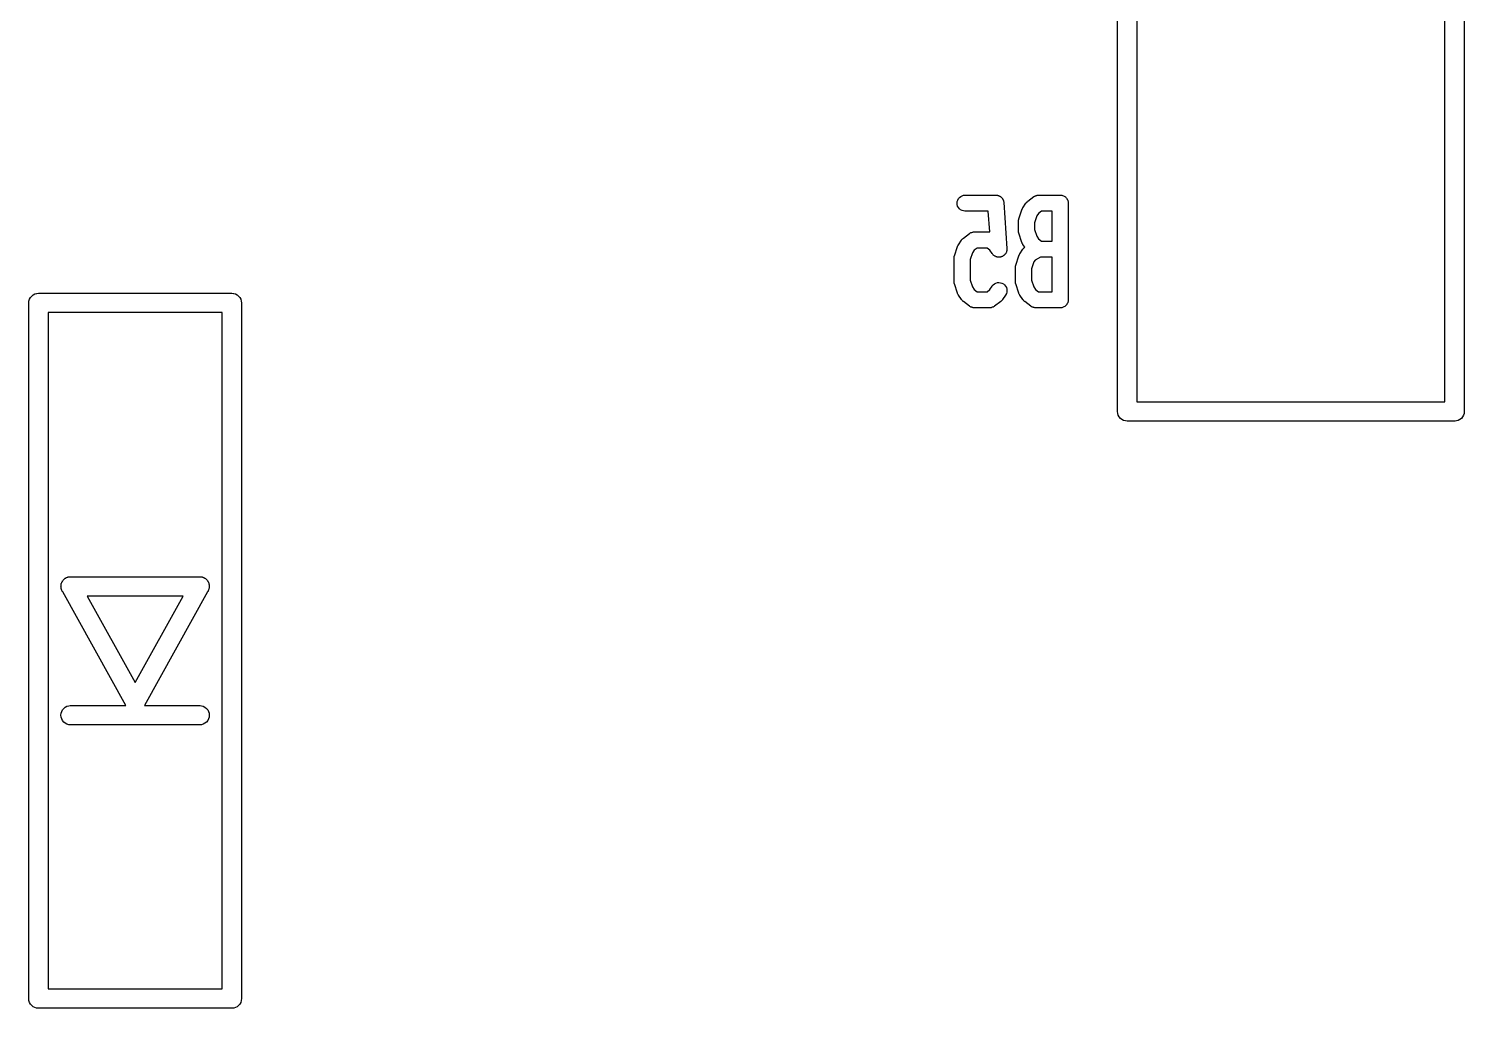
# Model space of a CAD drawing. Extents: x 85 to 230, y -159 to -77.
# Drawn here: x 199.2 to 210.34, y -112.31 to -104.71 of the extents above; entities that cross this region are included whole.
import ezdxf

# ---------------------------------------------------------------- set-up
doc = ezdxf.new("R2010")
doc.units = 0
doc.header["$MEASUREMENT"] = 0
doc.layers.add('BLACK', color=7, linetype='CONTINUOUS')

msp = doc.modelspace()

# ---------------------------------------------------------------- linework, layer by layer
at = {"layer": 'BLACK', "linetype": 'CONTINUOUS'}
for p, q in [((207.65, -107.677), (207.65, -77.2042)), ((210.34, -77.2042), (210.34, -107.677)), ((207.8, -77.2755), (207.8, -107.606)), ((210.19, -107.606), (210.19, -77.2755)), ((206.405, -106.063), (206.406, -106.051)), ((206.406, -106.051), (206.41, -106.039)), ((206.41, -106.039), (206.415, -106.028)), ((206.415, -106.028), (206.423, -106.019)), ((206.423, -106.019), (206.433, -106.011)), ((206.433, -106.011), (206.443, -106.006)), ((206.443, -106.006), (206.455, -106.002)), ((206.455, -106.002), (206.467, -106.001)), ((206.467, -106.001), (206.705, -106.001)), ((206.705, -106.001), (206.706, -106.001)), ((206.706, -106.001), (206.71, -106.001)), ((206.71, -106.001), (206.714, -106.001)), ((206.714, -106.001), (206.716, -106.002)), ((206.716, -106.002), (206.718, -106.002)), ((206.718, -106.002), (206.722, -106.003)), ((206.722, -106.003), (206.726, -106.004)), ((206.726, -106.004), (206.728, -106.005)), ((206.728, -106.005), (206.73, -106.006)), ((206.73, -106.006), (206.733, -106.008)), ((206.733, -106.008), (206.737, -106.009)), ((206.737, -106.009), (206.739, -106.011)), ((206.739, -106.011), (206.741, -106.012)), ((206.741, -106.012), (206.744, -106.014)), ((206.744, -106.014), (206.747, -106.016)), ((206.747, -106.016), (206.748, -106.018)), ((206.748, -106.018), (206.75, -106.02)), ((206.75, -106.02), (206.752, -106.023)), ((206.752, -106.023), (206.755, -106.025)), ((206.755, -106.025), (206.756, -106.027)), ((206.756, -106.027), (206.758, -106.029)), ((206.758, -106.029), (206.759, -106.032)), ((206.759, -106.032), (206.761, -106.036)), ((206.761, -106.036), (206.762, -106.038)), ((206.762, -106.038), (206.763, -106.04)), ((206.763, -106.04), (206.764, -106.044)), ((206.764, -106.044), (206.766, -106.047)), ((206.766, -106.047), (206.766, -106.049)), ((206.766, -106.049), (206.767, -106.052)), ((206.767, -106.052), (206.767, -106.055)), ((206.767, -106.055), (206.768, -106.059)), ((206.768, -106.059), (206.792, -106.416)), ((206.94, -106.064), (206.942, -106.061)), ((206.942, -106.061), (206.945, -106.057)), ((206.945, -106.057), (206.946, -106.056)), ((206.946, -106.056), (206.947, -106.054)), ((206.947, -106.054), (206.951, -106.052)), ((206.951, -106.052), (206.954, -106.049)), ((206.954, -106.049), (207.001, -106.013)), ((207.001, -106.013), (207.002, -106.013)), ((207.002, -106.013), (207.003, -106.012)), ((207.003, -106.012), (207.004, -106.011)), ((207.004, -106.011), (207.008, -106.009)), ((207.008, -106.009), (207.012, -106.007)), ((207.012, -106.007), (207.014, -106.006)), ((207.014, -106.006), (207.015, -106.006)), ((207.015, -106.006), (207.019, -106.004)), ((207.019, -106.004), (207.024, -106.003)), ((207.024, -106.003), (207.025, -106.002)), ((207.025, -106.002), (207.027, -106.002)), ((207.027, -106.002), (207.031, -106.002)), ((207.031, -106.002), (207.036, -106.001)), ((207.036, -106.001), (207.037, -106.001)), ((207.037, -106.001), (207.039, -106.001)), ((207.039, -106.001), (207.205, -106.001)), ((207.205, -106.001), (207.206, -106.001)), ((207.206, -106.001), (207.206, -106.001)), ((207.206, -106.001), (207.206, -106.001)), ((207.206, -106.001), (207.206, -106.001)), ((207.206, -106.001), (207.212, -106.001)), ((207.212, -106.001), (207.218, -106.002)), ((207.218, -106.002), (207.218, -106.002)), ((207.218, -106.002), (207.218, -106.002)), ((207.218, -106.002), (207.224, -106.004)), ((207.224, -106.004), (207.23, -106.006)), ((207.23, -106.006), (207.23, -106.006)), ((207.23, -106.006), (207.23, -106.006)), ((207.23, -106.006), (207.235, -106.009)), ((207.235, -106.009), (207.24, -106.011)), ((207.24, -106.011), (207.24, -106.012)), ((207.24, -106.012), (207.241, -106.012)), ((207.241, -106.012), (207.245, -106.015)), ((207.245, -106.015), (207.25, -106.019)), ((207.25, -106.019), (207.25, -106.019)), ((207.25, -106.019), (207.25, -106.02)), ((207.25, -106.02), (207.254, -106.024)), ((207.254, -106.024), (207.257, -106.029)), ((207.257, -106.029), (207.257, -106.029)), ((207.257, -106.029), (207.258, -106.029)), ((207.258, -106.029), (207.26, -106.034)), ((207.26, -106.034), (207.263, -106.039)), ((207.263, -106.039), (207.263, -106.04)), ((207.263, -106.04), (207.263, -106.04)), ((207.263, -106.04), (207.265, -106.046)), ((207.265, -106.046), (207.267, -106.051)), ((207.267, -106.051), (207.267, -106.051)), ((207.267, -106.051), (207.267, -106.052)), ((207.267, -106.052), (207.267, -106.057)), ((207.267, -106.057), (207.268, -106.063)), ((206.406, -106.075), (206.405, -106.063)), ((206.409, -106.087), (206.406, -106.075)), ((206.415, -106.098), (206.409, -106.087)), ((206.423, -106.107), (206.415, -106.098)), ((206.432, -106.115), (206.423, -106.107)), ((206.443, -106.121), (206.432, -106.115)), ((206.454, -106.124), (206.443, -106.121)), ((206.466, -106.126), (206.454, -106.124)), ((206.467, -106.126), (206.466, -106.126)), ((206.647, -106.126), (206.467, -106.126)), ((206.658, -106.287), (206.647, -106.126)), ((206.884, -106.186), (206.908, -106.115)), ((206.908, -106.114), (206.909, -106.113)), ((206.908, -106.115), (206.908, -106.114)), ((206.909, -106.111), (206.912, -106.107)), ((206.909, -106.113), (206.909, -106.111)), ((206.912, -106.107), (206.913, -106.103)), ((206.913, -106.103), (206.914, -106.102)), ((206.914, -106.102), (206.915, -106.1)), ((206.915, -106.1), (206.939, -106.064)), ((206.939, -106.064), (206.94, -106.064)), ((207.024, -106.162), (207.006, -106.216)), ((207.037, -106.143), (207.024, -106.162)), ((207.06, -106.126), (207.037, -106.143)), ((207.143, -106.126), (207.06, -106.126)), ((207.143, -106.358), (207.143, -106.126)), ((207.268, -106.063), (207.268, -106.813)), ((206.881, -106.198), (206.882, -106.196)), ((206.881, -106.202), (206.881, -106.198)), ((206.881, -106.205), (206.881, -106.202)), ((206.881, -106.206), (206.881, -106.205)), ((206.881, -106.278), (206.881, -106.206)), ((206.881, -106.281), (206.881, -106.278)), ((206.881, -106.285), (206.881, -106.281)), ((206.882, -106.287), (206.881, -106.285)), ((206.882, -106.193), (206.883, -106.19)), ((206.882, -106.196), (206.882, -106.193)), ((206.883, -106.19), (206.884, -106.186)), ((207.006, -106.216), (207.006, -106.267)), ((207.006, -106.267), (207.024, -106.321)), ((206.409, -106.397), (206.412, -106.393)), ((206.412, -106.393), (206.413, -106.389)), ((206.413, -106.389), (206.414, -106.387)), ((206.414, -106.387), (206.415, -106.386)), ((206.415, -106.386), (206.439, -106.35)), ((206.439, -106.35), (206.44, -106.349)), ((206.44, -106.349), (206.442, -106.346)), ((206.442, -106.346), (206.445, -106.343)), ((206.445, -106.343), (206.446, -106.342)), ((206.446, -106.342), (206.447, -106.34)), ((206.447, -106.34), (206.451, -106.337)), ((206.451, -106.337), (206.454, -106.335)), ((206.454, -106.335), (206.501, -106.299)), ((206.501, -106.299), (206.502, -106.298)), ((206.502, -106.298), (206.503, -106.298)), ((206.503, -106.298), (206.504, -106.297)), ((206.504, -106.297), (206.508, -106.295)), ((206.508, -106.295), (206.512, -106.292)), ((206.512, -106.292), (206.514, -106.292)), ((206.514, -106.292), (206.515, -106.291)), ((206.515, -106.291), (206.519, -106.29)), ((206.519, -106.29), (206.524, -106.288)), ((206.524, -106.288), (206.525, -106.288)), ((206.525, -106.288), (206.527, -106.288)), ((206.527, -106.288), (206.531, -106.287)), ((206.531, -106.287), (206.536, -106.287)), ((206.536, -106.287), (206.537, -106.287)), ((206.537, -106.287), (206.539, -106.287)), ((206.539, -106.287), (206.658, -106.287)), ((206.882, -106.29), (206.882, -106.287)), ((206.883, -106.293), (206.882, -106.29)), ((206.884, -106.297), (206.883, -106.293)), ((206.908, -106.369), (206.884, -106.297)), ((206.884, -106.297), (206.884, -106.297)), ((206.909, -106.37), (206.908, -106.369)), ((206.909, -106.372), (206.909, -106.37)), ((206.911, -106.376), (206.909, -106.372)), ((206.913, -106.38), (206.911, -106.376)), ((206.914, -106.381), (206.913, -106.38)), ((206.915, -106.383), (206.914, -106.381)), ((206.915, -106.384), (206.915, -106.383)), ((206.93, -106.406), (206.915, -106.384)), ((207.024, -106.321), (207.037, -106.341)), ((207.037, -106.341), (207.06, -106.358)), ((207.06, -106.358), (207.143, -106.358)), ((206.381, -106.484), (206.382, -106.481)), ((206.381, -106.488), (206.381, -106.484)), ((206.381, -106.491), (206.381, -106.488)), ((206.381, -106.492), (206.381, -106.491)), ((206.381, -106.67), (206.381, -106.492)), ((206.382, -106.479), (206.383, -106.476)), ((206.382, -106.481), (206.382, -106.479)), ((206.383, -106.476), (206.384, -106.472)), ((206.384, -106.472), (206.408, -106.401)), ((206.408, -106.4), (206.409, -106.398)), ((206.408, -106.401), (206.408, -106.4)), ((206.409, -106.398), (206.409, -106.397)), ((206.524, -106.448), (206.506, -106.502)), ((206.506, -106.502), (206.506, -106.66)), ((206.537, -106.428), (206.524, -106.448)), ((206.56, -106.412), (206.537, -106.428)), ((206.637, -106.412), (206.56, -106.412)), ((206.659, -106.428), (206.637, -106.412)), ((206.677, -106.455), (206.659, -106.428)), ((206.678, -106.457), (206.677, -106.455)), ((206.68, -106.458), (206.678, -106.457)), ((206.682, -106.461), (206.68, -106.458)), ((206.685, -106.465), (206.682, -106.461)), ((206.686, -106.466), (206.685, -106.465)), ((206.688, -106.467), (206.686, -106.466)), ((206.691, -106.47), (206.688, -106.467)), ((206.694, -106.472), (206.691, -106.47)), ((206.696, -106.473), (206.694, -106.472)), ((206.698, -106.474), (206.696, -106.473)), ((206.701, -106.476), (206.698, -106.474)), ((206.705, -106.478), (206.701, -106.476)), ((206.707, -106.479), (206.705, -106.478)), ((206.709, -106.48), (206.707, -106.479)), ((206.713, -106.48), (206.709, -106.48)), ((206.717, -106.482), (206.713, -106.48)), ((206.719, -106.482), (206.717, -106.482)), ((206.721, -106.482), (206.719, -106.482)), ((206.725, -106.483), (206.721, -106.482)), ((206.729, -106.483), (206.725, -106.483)), ((206.731, -106.483), (206.729, -106.483)), ((206.733, -106.483), (206.731, -106.483)), ((206.737, -106.482), (206.733, -106.483)), ((206.741, -106.482), (206.737, -106.482)), ((206.743, -106.481), (206.741, -106.482)), ((206.745, -106.481), (206.743, -106.481)), ((206.749, -106.48), (206.745, -106.481)), ((206.753, -106.478), (206.749, -106.48)), ((206.754, -106.477), (206.753, -106.478)), ((206.756, -106.477), (206.754, -106.477)), ((206.76, -106.475), (206.756, -106.477)), ((206.763, -106.473), (206.76, -106.475)), ((206.765, -106.471), (206.763, -106.473)), ((206.767, -106.47), (206.765, -106.471)), ((206.77, -106.468), (206.767, -106.47)), ((206.773, -106.465), (206.77, -106.468)), ((206.774, -106.463), (206.773, -106.465)), ((206.776, -106.462), (206.774, -106.463)), ((206.778, -106.459), (206.776, -106.462)), ((206.781, -106.456), (206.778, -106.459)), ((206.782, -106.454), (206.781, -106.456)), ((206.783, -106.452), (206.782, -106.454)), ((206.785, -106.449), (206.783, -106.452)), ((206.787, -106.445), (206.785, -106.449)), ((206.788, -106.441), (206.787, -106.443)), ((206.787, -106.443), (206.787, -106.445)), ((206.789, -106.437), (206.788, -106.441)), ((206.79, -106.433), (206.789, -106.437)), ((206.791, -106.431), (206.79, -106.433)), ((206.792, -106.417), (206.791, -106.419)), ((206.791, -106.419), (206.792, -106.421)), ((206.792, -106.421), (206.791, -106.425)), ((206.791, -106.425), (206.791, -106.429)), ((206.791, -106.429), (206.791, -106.431)), ((206.792, -106.416), (206.792, -106.417)), ((206.86, -106.544), (206.884, -106.472)), ((206.884, -106.471), (206.885, -106.47)), ((206.884, -106.472), (206.884, -106.471)), ((206.885, -106.47), (206.886, -106.468)), ((206.886, -106.468), (206.888, -106.464)), ((206.888, -106.464), (206.89, -106.46)), ((206.89, -106.46), (206.891, -106.459)), ((206.891, -106.457), (206.915, -106.421)), ((206.891, -106.459), (206.891, -106.457)), ((206.915, -106.421), (206.916, -106.421)), ((206.916, -106.421), (206.918, -106.418)), ((206.918, -106.418), (206.92, -106.415)), ((206.92, -106.415), (206.922, -106.413)), ((206.922, -106.413), (206.924, -106.411)), ((206.924, -106.411), (206.926, -106.409)), ((206.926, -106.409), (206.929, -106.407)), ((206.929, -106.407), (206.93, -106.406)), ((207.01, -106.505), (207, -106.52)), ((207.053, -106.483), (207.01, -106.505)), ((207.143, -106.483), (207.053, -106.483)), ((207.143, -106.751), (207.143, -106.483)), ((206.857, -106.562), (206.858, -106.559)), ((206.857, -106.563), (206.857, -106.562)), ((206.857, -106.67), (206.857, -106.563)), ((206.858, -106.55), (206.86, -106.547)), ((206.858, -106.553), (206.858, -106.55)), ((206.858, -106.555), (206.858, -106.553)), ((206.858, -106.559), (206.858, -106.555)), ((206.86, -106.547), (206.86, -106.544)), ((207, -106.52), (206.982, -106.573)), ((206.982, -106.573), (206.982, -106.66)), ((206.381, -106.674), (206.381, -106.67)), ((206.381, -106.677), (206.381, -106.674)), ((206.382, -106.68), (206.381, -106.677)), ((206.382, -106.683), (206.382, -106.68)), ((206.383, -106.686), (206.382, -106.683)), ((206.384, -106.689), (206.383, -106.686)), ((206.384, -106.69), (206.384, -106.689)), ((206.408, -106.762), (206.384, -106.69)), ((206.506, -106.66), (206.524, -106.714)), ((206.524, -106.714), (206.537, -106.734)), ((206.659, -106.734), (206.677, -106.707)), ((206.677, -106.707), (206.678, -106.706)), ((206.678, -106.706), (206.685, -106.697)), ((206.685, -106.697), (206.695, -106.69)), ((206.695, -106.69), (206.706, -106.684)), ((206.706, -106.684), (206.718, -106.68)), ((206.718, -106.68), (206.73, -106.679)), ((206.73, -106.679), (206.742, -106.681)), ((206.742, -106.681), (206.753, -106.684)), ((206.753, -106.684), (206.764, -106.69)), ((206.764, -106.69), (206.774, -106.698)), ((206.774, -106.698), (206.781, -106.707)), ((206.781, -106.707), (206.787, -106.718)), ((206.787, -106.718), (206.79, -106.73)), ((206.79, -106.73), (206.792, -106.742)), ((206.857, -106.674), (206.857, -106.67)), ((206.858, -106.677), (206.857, -106.674)), ((206.858, -106.68), (206.858, -106.677)), ((206.858, -106.683), (206.858, -106.68)), ((206.859, -106.686), (206.858, -106.683)), ((206.86, -106.689), (206.859, -106.686)), ((206.86, -106.69), (206.86, -106.689)), ((206.884, -106.762), (206.86, -106.69)), ((206.982, -106.66), (207, -106.714)), ((207, -106.714), (207.013, -106.734)), ((199.2, -106.838), (199.202, -106.823)), ((199.201, -106.842), (199.2, -106.838)), ((199.201, -112.234), (199.201, -106.842)), ((199.202, -106.823), (199.206, -106.809)), ((199.206, -106.809), (199.213, -106.796)), ((199.213, -106.796), (199.223, -106.785)), ((199.223, -106.785), (199.234, -106.775)), ((199.234, -106.775), (199.247, -106.768)), ((199.247, -106.768), (199.261, -106.764)), ((199.261, -106.764), (199.263, -106.764)), ((199.263, -106.764), (199.276, -106.763)), ((199.276, -106.763), (199.28, -106.763)), ((199.28, -106.763), (200.772, -106.763)), ((200.772, -106.763), (200.776, -106.763)), ((200.776, -106.763), (200.788, -106.764)), ((200.788, -106.764), (200.791, -106.764)), ((200.791, -106.764), (200.805, -106.768)), ((200.805, -106.768), (200.818, -106.775)), ((200.818, -106.775), (200.829, -106.785)), ((200.829, -106.785), (200.839, -106.796)), ((200.839, -106.796), (200.845, -106.809)), ((200.845, -106.809), (200.85, -106.823)), ((200.85, -106.823), (200.851, -106.838)), ((200.851, -106.838), (200.851, -106.842)), ((200.851, -106.842), (200.851, -112.234)), ((206.409, -106.763), (206.408, -106.762)), ((206.409, -106.765), (206.409, -106.763)), ((206.411, -106.769), (206.409, -106.765)), ((206.413, -106.773), (206.411, -106.769)), ((206.414, -106.774), (206.413, -106.773)), ((206.415, -106.776), (206.414, -106.774)), ((206.415, -106.777), (206.415, -106.776)), ((206.439, -106.812), (206.415, -106.777)), ((206.442, -106.815), (206.439, -106.812)), ((206.444, -106.819), (206.442, -106.815)), ((206.445, -106.82), (206.444, -106.819)), ((206.447, -106.822), (206.445, -106.82)), ((206.45, -106.824), (206.447, -106.822)), ((206.453, -106.827), (206.45, -106.824)), ((206.454, -106.828), (206.453, -106.827)), ((206.501, -106.863), (206.454, -106.828)), ((206.537, -106.734), (206.56, -106.751)), ((206.56, -106.751), (206.637, -106.751)), ((206.637, -106.751), (206.659, -106.734)), ((206.743, -106.828), (206.695, -106.863)), ((206.746, -106.825), (206.743, -106.828)), ((206.749, -106.822), (206.746, -106.825)), ((206.75, -106.821), (206.749, -106.822)), ((206.752, -106.819), (206.75, -106.821)), ((206.754, -106.816), (206.752, -106.819)), ((206.757, -106.813), (206.754, -106.816)), ((206.781, -106.777), (206.757, -106.812)), ((206.757, -106.812), (206.757, -106.813)), ((206.787, -106.766), (206.781, -106.777)), ((206.79, -106.754), (206.787, -106.766)), ((206.792, -106.742), (206.79, -106.754)), ((206.885, -106.763), (206.884, -106.762)), ((206.885, -106.765), (206.885, -106.763)), ((206.887, -106.769), (206.885, -106.765)), ((206.889, -106.773), (206.887, -106.769)), ((206.89, -106.774), (206.889, -106.773)), ((206.891, -106.776), (206.89, -106.774)), ((206.891, -106.777), (206.891, -106.776)), ((206.915, -106.812), (206.891, -106.777)), ((206.918, -106.815), (206.915, -106.812)), ((206.92, -106.819), (206.918, -106.815)), ((206.922, -106.82), (206.92, -106.819)), ((206.923, -106.822), (206.922, -106.82)), ((206.926, -106.824), (206.923, -106.822)), ((206.929, -106.827), (206.926, -106.824)), ((206.93, -106.828), (206.929, -106.827)), ((206.977, -106.863), (206.93, -106.828)), ((207.013, -106.734), (207.036, -106.751)), ((207.036, -106.751), (207.143, -106.751)), ((207.263, -106.838), (207.26, -106.843)), ((207.265, -106.832), (207.263, -106.838)), ((207.263, -106.838), (207.263, -106.838)), ((207.263, -106.838), (207.263, -106.838)), ((207.266, -106.826), (207.265, -106.832)), ((207.267, -106.826), (207.266, -106.826)), ((207.266, -106.826), (207.266, -106.826)), ((207.268, -106.814), (207.267, -106.82)), ((207.267, -106.82), (207.267, -106.826)), ((207.268, -106.813), (207.268, -106.814)), ((207.268, -106.814), (207.268, -106.814)), ((207.268, -106.814), (207.268, -106.814)), ((207.268, -106.814), (207.268, -106.814)), ((199.351, -106.913), (199.351, -112.163)), ((200.701, -106.913), (199.351, -106.913)), ((200.701, -112.163), (200.701, -106.913)), ((206.502, -106.864), (206.501, -106.863)), ((206.503, -106.865), (206.502, -106.864)), ((206.508, -106.867), (206.503, -106.865)), ((206.512, -106.87), (206.508, -106.867)), ((206.513, -106.87), (206.512, -106.87)), ((206.514, -106.871), (206.513, -106.87)), ((206.519, -106.872), (206.514, -106.871)), ((206.523, -106.874), (206.519, -106.872)), ((206.524, -106.874), (206.523, -106.874)), ((206.526, -106.874), (206.524, -106.874)), ((206.53, -106.875), (206.526, -106.874)), ((206.535, -106.876), (206.53, -106.875)), ((206.536, -106.876), (206.535, -106.876)), ((206.538, -106.876), (206.536, -106.876)), ((206.539, -106.876), (206.538, -106.876)), ((206.658, -106.876), (206.539, -106.876)), ((206.659, -106.876), (206.658, -106.876)), ((206.66, -106.876), (206.659, -106.876)), ((206.665, -106.875), (206.66, -106.876)), ((206.67, -106.875), (206.665, -106.875)), ((206.671, -106.874), (206.67, -106.875)), ((206.672, -106.874), (206.671, -106.874)), ((206.677, -106.872), (206.672, -106.874)), ((206.682, -106.871), (206.677, -106.872)), ((206.683, -106.87), (206.682, -106.871)), ((206.684, -106.87), (206.683, -106.87)), ((206.688, -106.868), (206.684, -106.87)), ((206.692, -106.865), (206.688, -106.868)), ((206.693, -106.864), (206.692, -106.865)), ((206.695, -106.864), (206.693, -106.864)), ((206.695, -106.863), (206.695, -106.864)), ((206.979, -106.864), (206.977, -106.863)), ((206.98, -106.865), (206.979, -106.864)), ((206.984, -106.867), (206.98, -106.865)), ((206.988, -106.87), (206.984, -106.867)), ((206.989, -106.87), (206.988, -106.87)), ((206.99, -106.871), (206.989, -106.87)), ((206.995, -106.872), (206.99, -106.871)), ((206.999, -106.874), (206.995, -106.872)), ((207.001, -106.874), (206.999, -106.874)), ((207.002, -106.874), (207.001, -106.874)), ((207.007, -106.875), (207.002, -106.874)), ((207.011, -106.876), (207.007, -106.875)), ((207.013, -106.876), (207.011, -106.876)), ((207.014, -106.876), (207.013, -106.876)), ((207.015, -106.876), (207.014, -106.876)), ((207.205, -106.876), (207.015, -106.876)), ((207.211, -106.875), (207.205, -106.876)), ((207.217, -106.875), (207.211, -106.875)), ((207.223, -106.873), (207.217, -106.875)), ((207.217, -106.875), (207.217, -106.875)), ((207.217, -106.875), (207.217, -106.875)), ((207.229, -106.871), (207.223, -106.873)), ((207.234, -106.868), (207.229, -106.871)), ((207.229, -106.871), (207.229, -106.871)), ((207.229, -106.871), (207.229, -106.871)), ((207.24, -106.866), (207.234, -106.868)), ((207.244, -106.862), (207.24, -106.865)), ((207.24, -106.865), (207.24, -106.865)), ((207.24, -106.865), (207.24, -106.866)), ((207.249, -106.858), (207.244, -106.862)), ((207.253, -106.853), (207.249, -106.858)), ((207.249, -106.858), (207.249, -106.858)), ((207.249, -106.858), (207.249, -106.858)), ((207.257, -106.849), (207.253, -106.853)), ((207.26, -106.843), (207.257, -106.848)), ((207.257, -106.848), (207.257, -106.848)), ((207.257, -106.848), (207.257, -106.849)), ((207.8, -107.606), (210.19, -107.606)), ((207.65, -107.681), (207.65, -107.677)), ((207.651, -107.695), (207.65, -107.681)), ((207.656, -107.709), (207.651, -107.695)), ((207.663, -107.722), (207.656, -107.709)), ((207.672, -107.734), (207.663, -107.722)), ((210.328, -107.722), (210.319, -107.734)), ((210.335, -107.709), (210.328, -107.722)), ((210.339, -107.695), (210.335, -107.709)), ((210.341, -107.681), (210.339, -107.695)), ((210.34, -107.677), (210.341, -107.681)), ((207.683, -107.743), (207.672, -107.734)), ((207.696, -107.75), (207.683, -107.743)), ((207.711, -107.754), (207.696, -107.75)), ((207.725, -107.756), (207.711, -107.754)), ((207.729, -107.756), (207.725, -107.756)), ((210.262, -107.756), (207.729, -107.756)), ((210.265, -107.756), (210.262, -107.756)), ((210.269, -107.756), (210.265, -107.756)), ((210.28, -107.754), (210.269, -107.756)), ((210.294, -107.75), (210.28, -107.754)), ((210.307, -107.743), (210.294, -107.75)), ((210.319, -107.734), (210.307, -107.743)), ((199.45, -109.038), (199.451, -109.035)), ((199.451, -109.042), (199.45, -109.038)), ((199.451, -109.032), (199.452, -109.028)), ((199.451, -109.035), (199.451, -109.032)), ((199.451, -109.047), (199.451, -109.042)), ((199.452, -109.05), (199.451, -109.047)), ((199.452, -109.023), (199.453, -109.02)), ((199.452, -109.028), (199.452, -109.023)), ((199.452, -109.053), (199.452, -109.05)), ((199.453, -109.057), (199.452, -109.053)), ((199.453, -109.017), (199.455, -109.013)), ((199.453, -109.02), (199.453, -109.017)), ((199.454, -109.061), (199.453, -109.057)), ((199.455, -109.064), (199.454, -109.061)), ((199.455, -109.013), (199.456, -109.009)), ((199.456, -109.067), (199.455, -109.064)), ((199.456, -109.009), (199.458, -109.006)), ((199.458, -109.071), (199.456, -109.067)), ((199.458, -109.006), (199.459, -109.004)), ((199.459, -109.004), (199.461, -109)), ((199.461, -109), (199.463, -108.996)), ((199.463, -108.996), (199.465, -108.994)), ((199.465, -108.994), (199.467, -108.991)), ((199.467, -108.991), (199.47, -108.988)), ((199.47, -108.988), (199.473, -108.985)), ((199.473, -108.985), (199.475, -108.983)), ((199.475, -108.983), (199.477, -108.98)), ((199.477, -108.98), (199.481, -108.978)), ((199.481, -108.978), (199.484, -108.975)), ((199.484, -108.975), (199.487, -108.974)), ((199.487, -108.974), (199.489, -108.972)), ((199.489, -108.972), (199.493, -108.97)), ((199.493, -108.97), (199.497, -108.968)), ((199.497, -108.968), (199.5, -108.967)), ((199.5, -108.967), (199.503, -108.966)), ((199.503, -108.966), (199.507, -108.965)), ((199.507, -108.965), (199.511, -108.964)), ((199.511, -108.964), (199.514, -108.964)), ((199.514, -108.964), (199.517, -108.963)), ((199.517, -108.963), (199.522, -108.963)), ((199.522, -108.963), (199.522, -108.963)), ((199.522, -108.963), (199.525, -108.963)), ((199.525, -108.963), (199.532, -108.963)), ((199.532, -108.963), (199.533, -108.963)), ((199.533, -108.963), (200.519, -108.963)), ((200.519, -108.963), (200.52, -108.963)), ((200.52, -108.963), (200.526, -108.963)), ((200.526, -108.963), (200.53, -108.963)), ((200.53, -108.963), (200.53, -108.963)), ((200.53, -108.963), (200.534, -108.963)), ((200.534, -108.963), (200.537, -108.964)), ((200.537, -108.964), (200.541, -108.964)), ((200.541, -108.964), (200.545, -108.965)), ((200.545, -108.965), (200.549, -108.966)), ((200.549, -108.966), (200.552, -108.967)), ((200.552, -108.967), (200.555, -108.968)), ((200.555, -108.968), (200.558, -108.97)), ((200.558, -108.97), (200.562, -108.972)), ((200.562, -108.972), (200.565, -108.974)), ((200.565, -108.974), (200.568, -108.975)), ((200.568, -108.975), (200.571, -108.978)), ((200.571, -108.978), (200.575, -108.98)), ((200.575, -108.98), (200.577, -108.983)), ((200.577, -108.983), (200.579, -108.985)), ((200.579, -108.985), (200.582, -108.988)), ((200.582, -108.988), (200.585, -108.991)), ((200.585, -108.991), (200.587, -108.994)), ((200.587, -108.994), (200.589, -108.996)), ((200.589, -108.996), (200.591, -109)), ((200.591, -109), (200.593, -109.004)), ((200.593, -109.004), (200.594, -109.006)), ((200.595, -109.067), (200.593, -109.071)), ((200.594, -109.006), (200.595, -109.009)), ((200.595, -109.009), (200.597, -109.013)), ((200.596, -109.064), (200.595, -109.067)), ((200.598, -109.061), (200.596, -109.064)), ((200.597, -109.013), (200.598, -109.017)), ((200.598, -109.017), (200.599, -109.02)), ((200.599, -109.057), (200.598, -109.061)), ((200.599, -109.02), (200.6, -109.023)), ((200.6, -109.053), (200.599, -109.057)), ((200.6, -109.023), (200.6, -109.028)), ((200.6, -109.028), (200.601, -109.032)), ((200.601, -109.047), (200.6, -109.05)), ((200.6, -109.05), (200.6, -109.053)), ((200.601, -109.032), (200.601, -109.035)), ((200.601, -109.035), (200.601, -109.038)), ((200.601, -109.038), (200.601, -109.042)), ((200.601, -109.042), (200.601, -109.047)), ((199.46, -109.074), (199.458, -109.071)), ((199.458, -109.071), (199.458, -109.071)), ((199.463, -109.08), (199.46, -109.074)), ((199.464, -109.08), (199.463, -109.08)), ((199.954, -109.963), (199.464, -109.08)), ((199.653, -109.113), (200.026, -109.784)), ((200.398, -109.113), (199.653, -109.113)), ((200.026, -109.784), (200.398, -109.113)), ((200.588, -109.08), (200.098, -109.963)), ((200.589, -109.08), (200.588, -109.08)), ((200.592, -109.074), (200.589, -109.08)), ((200.593, -109.071), (200.592, -109.074)), ((200.593, -109.071), (200.593, -109.071)), ((199.45, -110.038), (199.452, -110.023)), ((199.452, -110.053), (199.45, -110.038)), ((199.452, -110.023), (199.456, -110.009)), ((199.456, -110.067), (199.452, -110.053)), ((199.456, -110.009), (199.463, -109.996)), ((199.463, -110.08), (199.456, -110.067)), ((199.463, -109.996), (199.473, -109.985)), ((199.473, -109.985), (199.484, -109.975)), ((199.484, -109.975), (199.497, -109.968)), ((199.497, -109.968), (199.511, -109.964)), ((199.511, -109.964), (199.522, -109.963)), ((199.522, -109.963), (199.954, -109.963)), ((200.098, -109.963), (200.53, -109.963)), ((200.53, -109.963), (200.541, -109.964)), ((200.541, -109.964), (200.555, -109.968)), ((200.555, -109.968), (200.568, -109.975)), ((200.568, -109.975), (200.579, -109.985)), ((200.579, -109.985), (200.589, -109.996)), ((200.589, -109.996), (200.595, -110.009)), ((200.595, -110.067), (200.589, -110.08)), ((200.595, -110.009), (200.6, -110.023)), ((200.6, -110.053), (200.595, -110.067)), ((200.6, -110.023), (200.601, -110.038)), ((200.601, -110.038), (200.6, -110.053)), ((199.473, -110.091), (199.463, -110.08)), ((199.484, -110.101), (199.473, -110.091)), ((199.497, -110.108), (199.484, -110.101)), ((199.511, -110.112), (199.497, -110.108)), ((199.522, -110.113), (199.511, -110.112)), ((200.53, -110.113), (199.522, -110.113)), ((200.541, -110.112), (200.53, -110.113)), ((200.555, -110.108), (200.541, -110.112)), ((200.568, -110.101), (200.555, -110.108)), ((200.579, -110.091), (200.568, -110.101)), ((200.589, -110.08), (200.579, -110.091)), ((199.351, -112.163), (200.701, -112.163)), ((199.2, -112.238), (199.201, -112.234)), ((199.202, -112.253), (199.2, -112.238)), ((199.206, -112.267), (199.202, -112.253)), ((199.213, -112.28), (199.206, -112.267)), ((199.223, -112.291), (199.213, -112.28)), ((199.234, -112.301), (199.223, -112.291)), ((199.247, -112.308), (199.234, -112.301)), ((200.818, -112.301), (200.805, -112.308)), ((200.829, -112.291), (200.818, -112.301)), ((200.839, -112.28), (200.829, -112.291)), ((200.845, -112.267), (200.839, -112.28)), ((200.85, -112.253), (200.845, -112.267)), ((200.851, -112.238), (200.85, -112.253)), ((200.851, -112.234), (200.851, -112.238)), ((199.261, -112.312), (199.247, -112.308)), ((199.272, -112.313), (199.261, -112.312)), ((199.276, -112.313), (199.272, -112.313)), ((199.28, -112.313), (199.276, -112.313)), ((200.772, -112.313), (199.28, -112.313)), ((200.776, -112.313), (200.772, -112.313)), ((200.78, -112.313), (200.776, -112.313)), ((200.791, -112.312), (200.78, -112.313)), ((200.805, -112.308), (200.791, -112.312))]:
    msp.add_line(p, q, dxfattribs=at)

doc.saveas('drawing.dxf')
